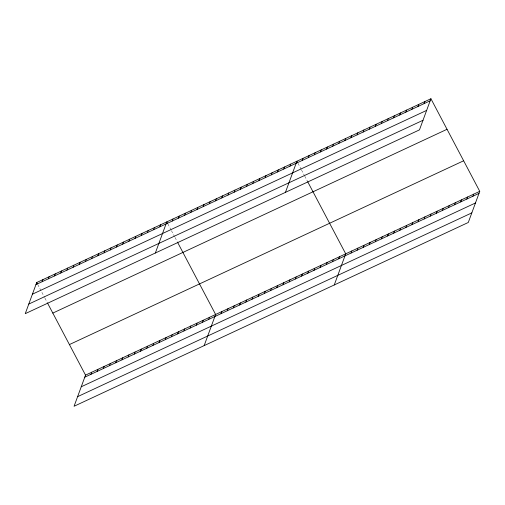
<?xml version="1.0" encoding="UTF-8"?>
<svg xmlns="http://www.w3.org/2000/svg" width="505" height="505" viewBox="0 0 505 505"><rect width="100%" height="100%" fill="white"/><g stroke="black" fill="none" stroke-linecap="round" stroke-linejoin="round"><path stroke-width="0.38" stroke-dasharray="2.52 1.89" d="M297.969 163.266L301.188 169.377M301.548 170.052L304.414 175.487M304.767 176.163L307.274 180.916M167.875 223.917L171.094 230.027M171.454 230.703L174.673 236.82M175.033 237.495L177.179 241.573M37.78 284.567L44.585 297.47M44.939 298.146L47.091 302.224"/><path stroke-width="0.76" d="M430.929 98.74L36.707 282.529L25.25 313.668L419.472 129.873L430.929 98.74L479.75 191.332L468.293 222.471L74.071 406.26L85.528 375.127L479.75 191.332M42.142 281.695L42.9 279.644M48.341 278.81L49.099 276.753M54.534 275.919L55.291 273.868M60.733 273.035L61.484 270.977M66.925 270.143L67.683 268.092M73.118 267.259L73.875 265.201M79.317 264.368L80.068 262.31M85.509 261.483L86.267 259.425M91.702 258.592L92.459 256.534M97.901 255.7L98.658 253.649M104.093 252.816L104.851 250.758M110.292 249.924L111.043 247.873M116.485 247.04L117.242 244.982M122.677 244.149L123.435 242.097M128.876 241.264L129.627 239.206M135.069 238.373L135.826 236.321M141.261 235.488L142.019 233.43M90.963 374.293L91.721 372.235M147.46 232.597L148.218 230.545M97.162 371.402L97.919 369.351M153.653 229.712L154.41 227.654M103.355 368.517L104.112 366.46M159.851 226.821L160.603 224.769M109.553 365.626L110.305 363.575M155.344 253.018L166.802 221.878L167.515 223.235M115.746 362.741L116.504 360.684M172.237 221.045L172.994 218.993M121.939 359.85L122.696 357.799M178.435 218.16L179.187 216.102M128.137 356.966L128.895 354.908M184.628 215.269L185.386 213.211M134.33 354.074L135.088 352.023M190.821 212.384L191.578 210.326M140.523 351.19L141.28 349.132M197.019 209.493L197.777 207.435M146.721 348.298L147.479 346.241M203.212 206.608L203.969 204.55M152.914 345.414L153.671 343.356M209.405 203.717L210.162 201.659M159.113 342.523L159.864 340.465M215.603 200.826L216.361 198.774M165.305 339.638L166.063 337.58M221.796 197.941L222.553 195.883M171.498 336.747L172.255 334.689M227.995 195.05L228.746 192.998M177.697 333.856L178.454 331.804M234.187 192.165L234.945 190.107M183.889 330.971L184.647 328.913M240.38 189.274L241.137 187.222M190.082 328.08L190.839 326.028M246.579 186.389L247.336 184.331M196.281 325.195L197.038 323.137M252.771 183.498L253.529 181.446M202.473 322.304L203.231 320.252M258.964 180.613L259.721 178.555M208.672 319.419L209.423 317.361M265.163 177.722L265.92 175.671M204.165 345.609L215.622 314.476L177.539 242.248M271.355 174.837L272.113 172.779M221.057 313.643L221.815 311.585M277.554 171.946L278.305 169.895M227.256 310.752L228.014 308.7M283.747 169.061L284.504 167.004M233.449 307.867L234.206 305.809M289.939 166.17L290.697 164.112M239.641 304.976L240.399 302.924M285.439 192.361L296.896 161.228L297.609 162.585M245.84 302.091L246.598 300.033M302.23 160.445L302.987 158.387M252.033 299.2L252.79 297.142M308.321 157.604L309.079 155.546M258.232 296.315L258.983 294.257M314.413 154.764L315.17 152.706M264.424 293.424L265.182 291.366M320.505 151.923L321.262 149.865M270.617 290.539L271.374 288.481M326.602 149.082L327.354 147.024M276.816 287.648L277.573 285.59M332.694 146.242L333.445 144.184M283.008 284.757L283.766 282.705M338.786 143.401L339.543 141.343M289.201 281.872L289.958 279.814M344.877 140.56L345.635 138.503M295.4 278.981L296.157 276.929M350.969 137.72L351.726 135.662M301.592 276.096L302.35 274.038M357.06 134.879L357.818 132.821M307.791 273.205L308.542 271.153M363.152 132.039L363.909 129.981M313.984 270.32L314.741 268.262M369.25 129.198L370.001 127.14M320.176 267.429L320.934 265.377M375.341 126.357L376.099 124.299M326.375 264.544L327.133 262.486M381.433 123.517L382.19 121.459M332.568 261.653L333.325 259.602M387.524 120.676L388.282 118.618M338.76 258.768L339.518 256.71M393.616 117.835L394.373 115.778M334.26 284.959L345.717 253.826L307.633 181.598M399.708 114.995L400.465 112.943M351.051 253.037L351.808 250.985M405.799 112.154L406.557 110.103M357.142 250.196L357.9 248.144M411.897 109.314L412.648 107.262M363.234 247.355L363.991 245.304M417.988 106.473L418.746 104.421M369.325 244.515L370.083 242.463M424.08 103.632L424.838 101.581M375.423 241.674L376.174 239.623M381.515 238.833L382.272 236.782M387.606 235.993L388.364 233.941M393.698 233.152L394.455 231.101M399.79 230.312L400.547 228.26M405.881 227.477L406.639 225.419M411.979 224.637L412.73 222.579M418.071 221.796L418.822 219.738M424.162 218.955L424.92 216.898M430.254 216.115L431.011 214.057M436.345 213.274L437.103 211.216M442.437 210.434L443.194 208.376M448.528 207.593L449.286 205.535M454.626 204.752L455.377 202.694M460.718 201.912L461.475 199.854M466.809 199.071L467.567 197.013M472.901 196.23L473.658 194.173M35.95 284.586L430.172 100.792M32.421 294.181L426.643 110.393M28.779 304.067L423.001 120.278M52.817 313.087L447.039 129.293M69.419 344.568L463.64 160.779M84.771 377.178L478.992 193.39M81.242 386.779L475.464 202.985M77.6 396.665L471.828 212.876M36.707 282.529L37.42 283.886M47.445 302.899L85.528 375.127"/></g></svg>
